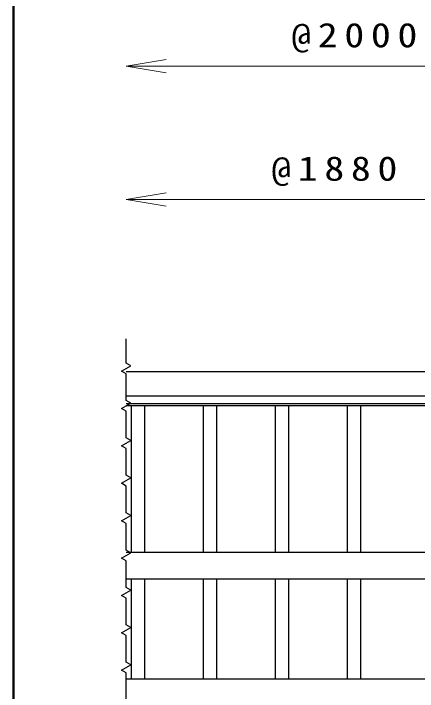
# Model space of a CAD drawing. Units: millimetres on the paper, scale 1:20. Extents: x -365 to 0, y 0 to 257.
# Drawn here: x -365 to -334.7, y 151.8 to 202.6 of the extents above; entities that cross this region are included whole.
import ezdxf

# ---------------------------------------------------------------- set-up
doc = ezdxf.new("R2010")
doc.units = ezdxf.units.MM
doc.layers.add('LY_1', color=7, linetype='Continuous', lineweight=25)
doc.layers.add('LY_3', color=7, linetype='Continuous', lineweight=13)
doc.styles.add('ＭＳ ゴシック', font='')
doc.styles.get('ＭＳ ゴシック').set_extended_font_data('MS Gothic')

# ---------------------------------------------------------------- blocks, each defined once
blk = doc.blocks.new('open_arrow')
at = {"color": 0, "linetype": 'Continuous', "lineweight": -2}
blk.add_lwpolyline([(7.5, 1.25), (0, 0), (7.5, -1.25)], dxfattribs=at)

msp = doc.modelspace()

# ---------------------------------------------------------------- linework, layer by layer
at = {"layer": 'LY_1', "lineweight": 13}
for p, q in [((-356.556, 198.633), (-321.861, 198.633)), ((-356.556, 188.633), (-324.861, 188.633))]:
    msp.add_line(p, q, dxfattribs=at)
at = {"layer": 'LY_1', "color": 21}
msp.add_line((-327.111, 175.708), (-356.556, 175.708), dxfattribs=at)
at = {"layer": 'LY_1', "color": 190}
for p, q in [((-356.556, 173.923), (-327.136, 173.923)), ((-356.556, 173.333), (-327.136, 173.333)), ((-356.556, 173.183), (-327.136, 173.183)), ((-356.556, 162.208), (-322.486, 162.208)), ((-356.556, 160.208), (-326.069, 160.208)), ((-356.556, 152.708), (-322.486, 152.708))]:
    msp.add_line(p, q, dxfattribs=at)
at = {"layer": 'LY_1'}
for p, q in [((-356.161, 162.208), (-356.161, 173.183)), ((-355.161, 162.208), (-355.161, 173.183)), ((-350.761, 162.208), (-350.761, 173.183)), ((-349.761, 162.208), (-349.761, 173.183)), ((-345.361, 162.208), (-345.361, 173.183)), ((-344.361, 162.208), (-344.361, 173.183)), ((-339.961, 162.208), (-339.961, 173.183)), ((-338.961, 162.208), (-338.961, 173.183)), ((-356.161, 152.708), (-356.161, 160.208)), ((-355.161, 152.708), (-355.161, 160.208)), ((-350.761, 152.708), (-350.761, 160.208)), ((-349.761, 152.708), (-349.761, 160.208)), ((-345.361, 152.708), (-345.361, 160.208)), ((-344.361, 152.708), (-344.361, 160.208)), ((-339.961, 152.708), (-339.961, 160.208)), ((-338.961, 152.708), (-338.961, 160.208))]:
    msp.add_line(p, q, dxfattribs=at)
msp.add_lwpolyline([(-356.556, 151.157), (-356.556, 153.157), (-356.902, 153.357), (-356.209, 153.757), (-356.556, 153.957), (-356.556, 155.957), (-356.902, 156.157), (-356.209, 156.557), (-356.556, 156.757), (-356.556, 158.757), (-356.902, 158.957), (-356.209, 159.357), (-356.556, 159.557), (-356.556, 161.557), (-356.902, 161.757), (-356.209, 162.157), (-356.556, 162.357), (-356.556, 164.357), (-356.902, 164.557), (-356.209, 164.957), (-356.556, 165.157), (-356.556, 167.157), (-356.902, 167.357), (-356.209, 167.757), (-356.556, 167.957), (-356.556, 169.957), (-356.902, 170.157), (-356.209, 170.557), (-356.556, 170.757), (-356.556, 172.757), (-356.902, 172.957), (-356.209, 173.357), (-356.556, 173.557), (-356.556, 175.557), (-356.902, 175.757), (-356.209, 176.157), (-356.556, 176.357), (-356.556, 178.188)], dxfattribs=at)
at = {"layer": 'LY_3', "lineweight": 50}
msp.add_line((-365, 257), (-365, 0), dxfattribs=at)

# ---------------------------------------------------------------- block references
at = {"layer": 'LY_1', "lineweight": 13, "xscale": 0.4, "yscale": 0.4}
for p in [(-356.556, 198.633), (-356.556, 188.633)]:
    msp.add_blockref('open_arrow', p, dxfattribs=at)

# ---------------------------------------------------------------- texts
at = {"layer": 'LY_1', "char_height": 1.833, "attachment_point": 8, "style": 'ＭＳ ゴシック'}
for s, insert in [('\\T1.33;\\W1.2;@2000', (-339.209, 199.633)), ('\\T1.33;\\W1.2;@1880', (-340.709, 189.633))]:
    msp.add_mtext(s, dxfattribs=dict(at, insert=insert))

doc.saveas('drawing.dxf')
